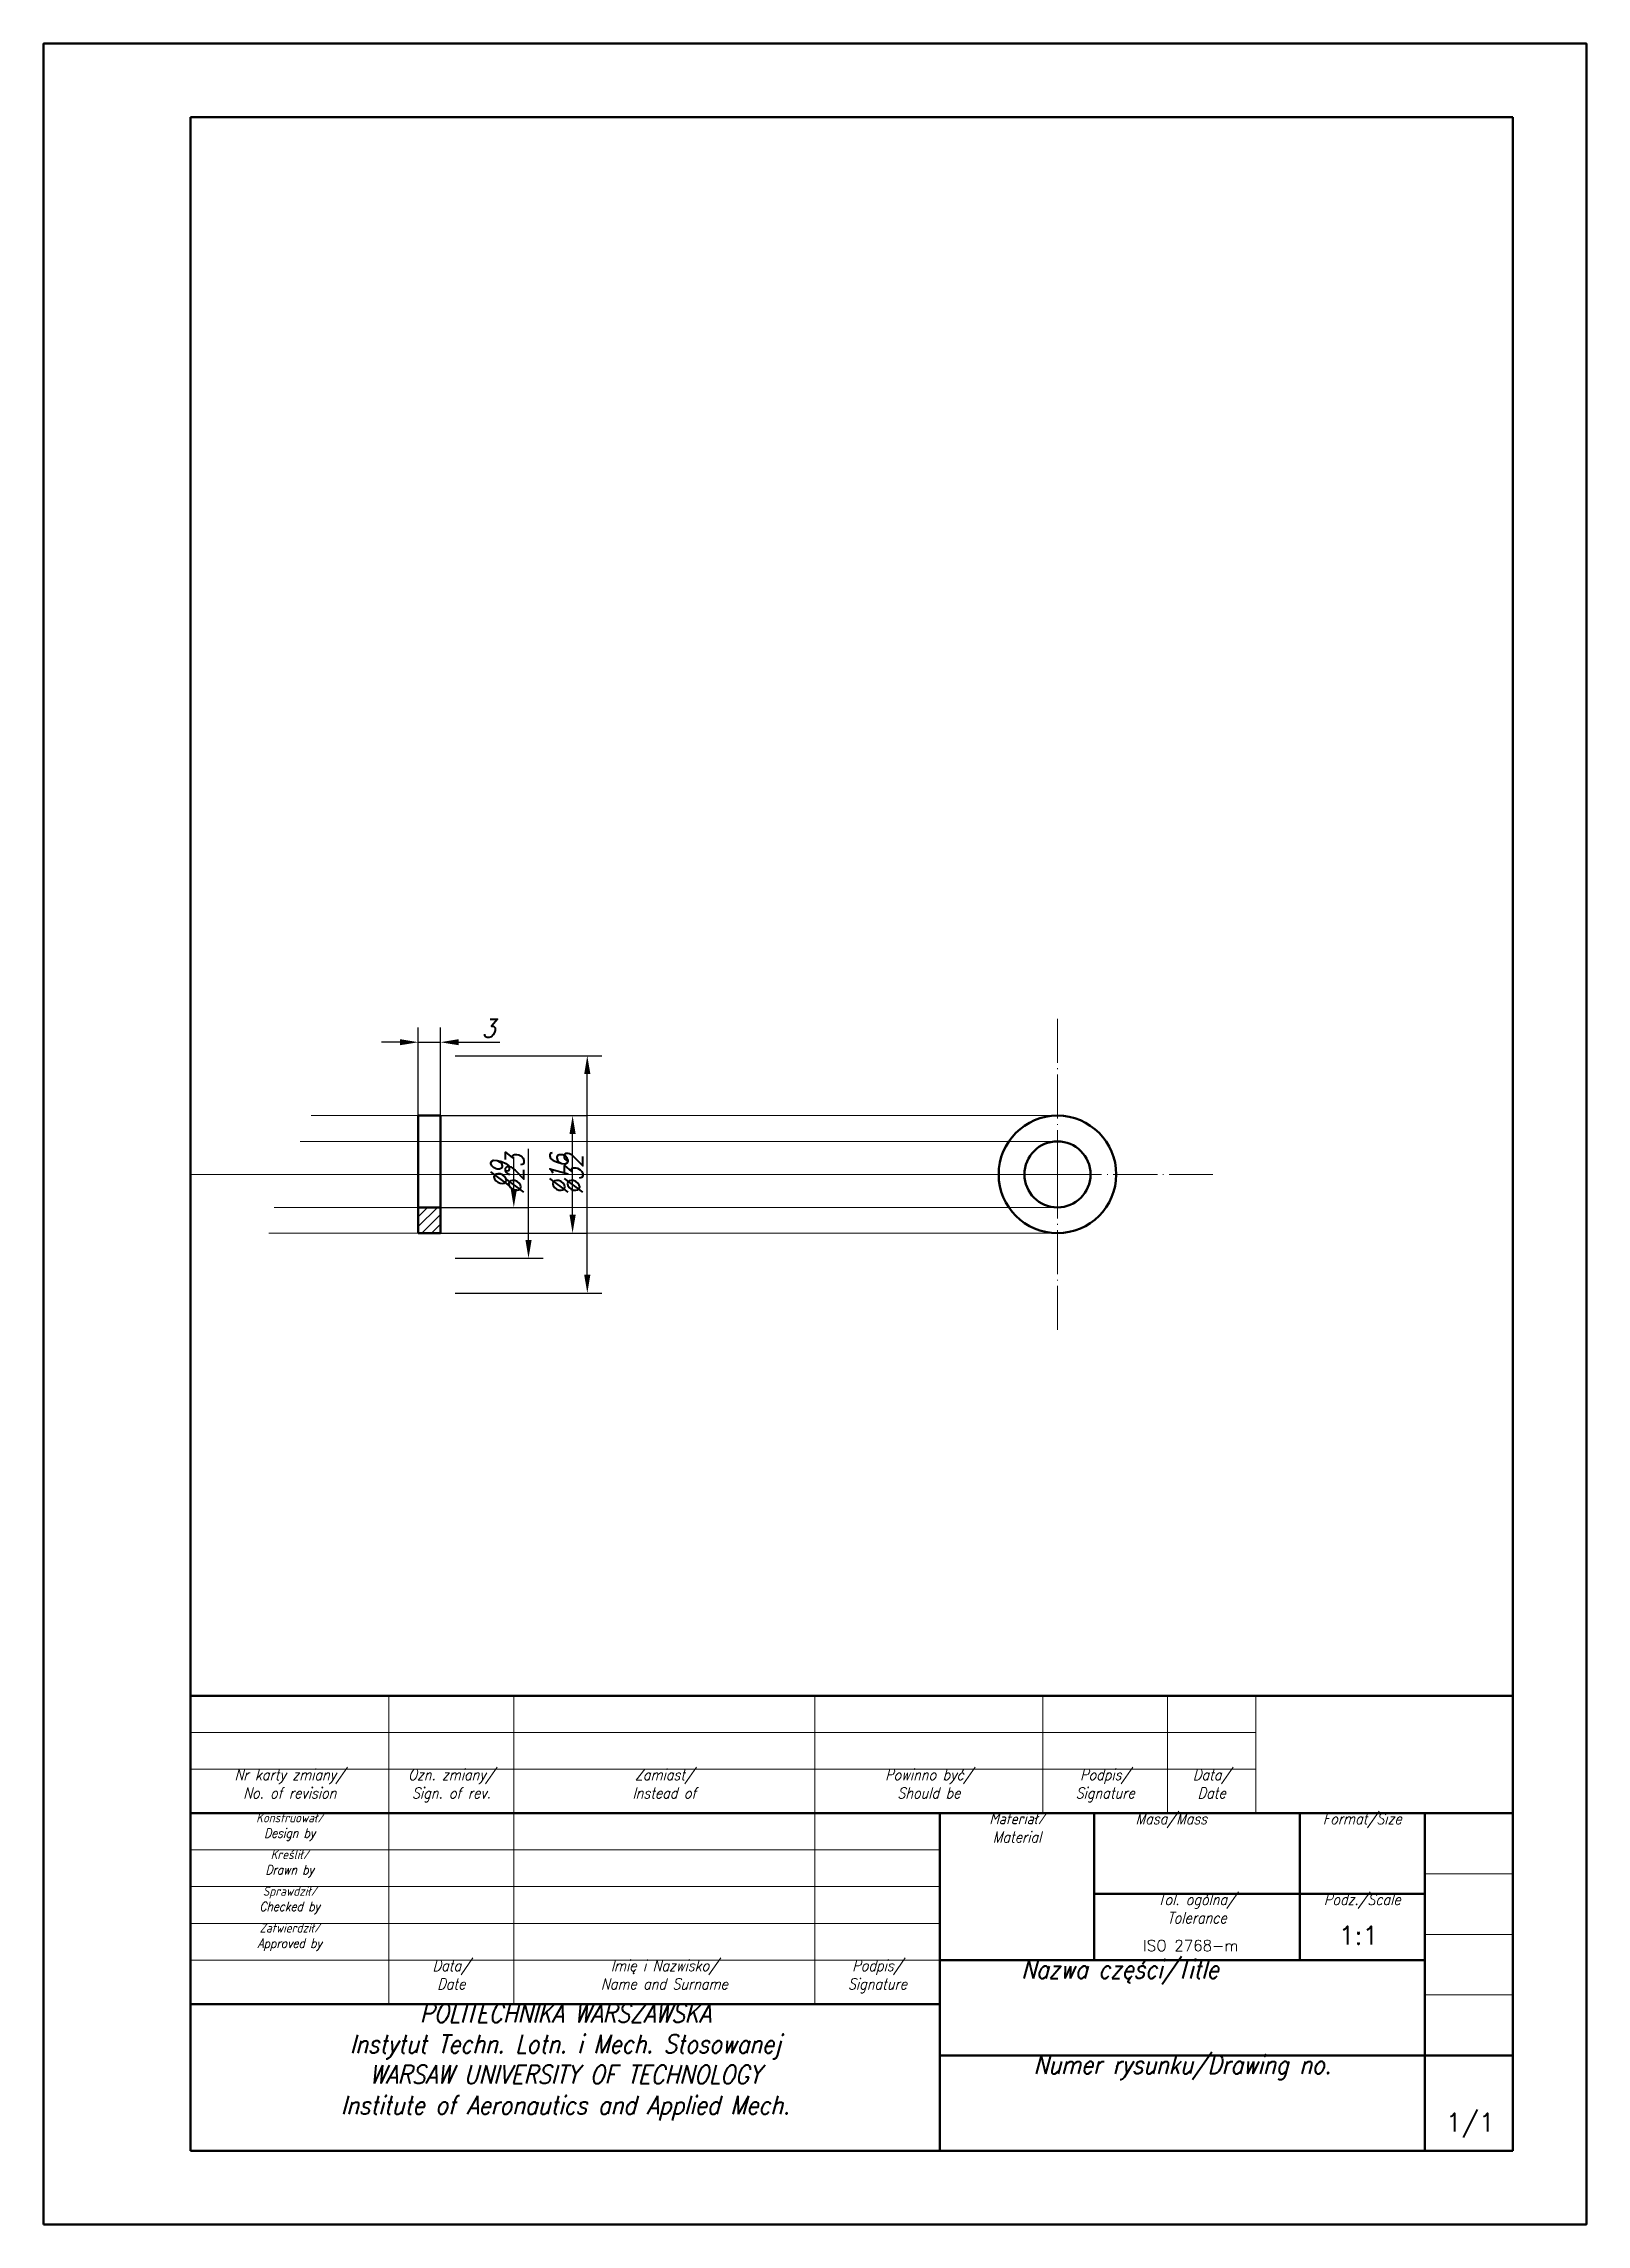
# Model space of a CAD drawing. Header units: millimetres. Extents: x 0 to 210, y 0 to 297.
import ezdxf
from ezdxf.enums import TextEntityAlignment as Align

# ---------------------------------------------------------------- set-up
doc = ezdxf.new("R2010")
doc.units = ezdxf.units.MM
doc.header["$LTSCALE"] = 0.5
doc.linetypes.add('ACAD_ISO04W050', pattern=[15, 12, -1.5, 0, -1.5])
doc.layers.get('0').update_dxf_attribs({"lineweight": 18})
for name, color, linetype, lineweight in [('1-DL. KRESKA KROPKA (CIENKA)', 1, 'ACAD_ISO04W050', 18), ('111-NAPISY', 111, 'Continuous', 18), ('140-KRESKOWANIE', 140, 'Continuous', 15), ('3-WYMIAR', 3, 'Continuous', 18), ('4-CIENKA CIĄGŁA', 4, 'Continuous', 18), ('41-GRUBA CIĄGŁA', 41, 'Continuous', 50)]:
    doc.layers.add(name, color=color, linetype=linetype, lineweight=lineweight)
doc.styles.get("Standard").update_dxf_attribs({"font": 'simplex.shx', "width": 0.85, "oblique": 15})
doc.dimstyles.new('RYS_TECHNICZNY', dxfattribs={"dimtxt": 2.5, "dimasz": 2.5, "dimexe": 2, "dimexo": 0, "dimtad": 1, "dimtxsty": 'Standard', "dimcen": -4, "dimadec": 0, "dimazin": 0, "dimtfac": 1, "dimtmove": 0, "dimatfit": 0, "dimfxl": 1, "dimarcsym": 0})

# ---------------------------------------------------------------- blocks, each defined once
blk = doc.blocks.new('A4_2016')
at = {"layer": '41-GRUBA CIĄGŁA'}
for p, q in [((200, 287), (20, 287)), ((20, 287), (20, 10)), ((200, 10), (200, 287)), ((20, 10), (200, 10))]:
    blk.add_line(p, q, dxfattribs=at)
blk.add_lwpolyline([(0, 0), (0, 297), (210, 297), (210, 0)], close=True, dxfattribs=at)
blk = doc.blocks.new('TAB_RYSUNKOWA_2016')
at = {"layer": '4-CIENKA CIĄGŁA'}
for p, q in [((-153, 20), (-153, 62)), ((-136, 20), (-136, 62)), ((-95, 20), (-95, 62)), ((-64, 46), (-64, 62)), ((-47, 46), (-47, 62)), ((-35, 46), (-35, 62)), ((-180, 57), (-35, 57)), ((-180, 52), (-35, 52)), ((-180, 41), (-78, 41)), ((-180, 36), (-78, 36)), ((-12, 37.75), (0, 37.75)), ((-180, 31), (-78, 31)), ((-12, 29.5), (0, 29.5)), ((-180, 26), (-78, 26)), ((-12, 21.25), (0, 21.25))]:
    blk.add_line(p, q, dxfattribs=at)
at = {"layer": '41-GRUBA CIĄGŁA'}
for p, q in [((-180, 62), (0, 62)), ((-180, 0), (-180, 62)), ((-180, 46), (0, 46)), ((-78, 0), (-78, 46)), ((-57, 26), (-57, 46)), ((-29, 26), (-29, 46)), ((-12, 26), (-12, 46)), ((-57, 35), (-12, 35)), ((-78, 26), (-12, 26)), ((-12, 26), (-12, 0)), ((-180, 20), (-78, 20)), ((-78, 13), (-12, 13)), ((-12, 13), (0, 13))]:
    blk.add_line(p, q, dxfattribs=at)
at = {"layer": '111-NAPISY', "attachment_point": 1}
for s, width, heights, insert, char_height in [('\\pxb0.33333,qc;Nr karty zmiany/\\P\\pb0.25;No. of revision', 27, [7.24], (-180, 52), 1.5), ('\\pxb0.33333,qc;Ozn. zmiany/\\P\\pb0.33333;Sign. of rev.', 17, [6], (-153, 52), 1.5), ('\\pxb0.33333,qc;Zamiast/\\PInstead of', 41, [6], (-136, 52), 1.5), ('\\pxb0.33333,qc;Powinno być/\\PShould be', 31, [6], (-95, 52), 1.5), ('\\pxb0.33333,qc;Podpis/\\PSignature', 17, [6], (-64, 52), 1.5), ('\\pxb0.33333,qc;Data/\\PDate', 12, [6], (-47, 52), 1.5), ('\\pxb0.25,qc;Konstruował/\\PDesign by', 27, [5], (-180, 46), 1.25), ('\\pxb0.332,qc;Materiał/\\PMaterial', 21, [6], (-78, 46), 1.5), ('\\pxb0.332,qc;Masa/Mass', 21, [2.51], (-57, 46), 1.5), ('\\pxb0.332,qc;Format/Size', 17, [2.51], (-29, 46), 1.5), ('\\pxb0.25333,qc;{\\H0.83333x;Kreślił/\\PDrawn by}', 27, [5], (-180, 41), 1.5), ('\\pxb0.25,qc;Sprawdził/\\PChecked by', 27, [5], (-180, 36), 1.25), ('\\pxb0.332,qc;Tol. ogólna/\\PTolerance', 28, [5.65], (-57, 35), 1.5), ('\\pxb0.332,qc;Podz./Scale', 17, [2.51], (-29, 35), 1.5), ('\\pxb0.25333,qc;Zatwierdził/\\PApproved by', 27, [5], (-180, 31), 1.25), ('\\pxb0.33333,qc;Data/\\PDate', 17, [6], (-153, 26), 1.5), ('\\pxb0.33333,qc;Imię i Nazwisko/\\PName and Surname', 41, [6], (-136, 26), 1.5), ('\\pxb0.33333,qc;Podpis/\\PSignature', 17, [6], (-95, 26), 1.5), ('\\pxb0.332,qc;Nazwa części/Title', 49, [3.53], (-78, 26), 2.5), ('\\pxb0.332,qc;POLITECHNIKA WARSZAWSKA\\PInstytut Techn. Lotn. i Mech. Stosowanej\\PWARSAW UNIVERSITY OF TECHNOLOGY\\PInstitute of Aeronautics and Applied Mech.', 102, [20], (-180, 20), 2.5), ('\\pxb0.332,qc;Numer rysunku/Drawing no.', 66, [3.53], (-78, 13), 2.5)]:
    blk.add_mtext_dynamic_manual_height_columns(s, width=width, gutter_width=7.5, heights=heights, dxfattribs=dict(at, insert=insert, char_height=char_height))
at = {"layer": '111-NAPISY'}
for tag, p, height in [('DATA', (-146.9, 42.66), 1.25), ('KONSTRUKTOR', (-134.7, 42.58), 1.25), ('DATA', (-147.12, 37.94), 1.25), ('KRESLIL', (-134.74, 37.66), 1.25), ('MASA', (-47.77, 38.03), 2.5), ('A', (-23.26, 38.03), 2.5), ('MAT', (-70.49, 33.85), 2.5), ('DATA', (-147.26, 32.91), 1.25), ('SPRAWDZIL', (-134.97, 32.53), 1.25), ('X:X', (-23.7, 28.11), 2.5), ('DATA', (-147.35, 28.11), 1.25), ('ZATWIERDZIL', (-134.78, 27.73), 1.25), ('TOLERANCJA', (-50.34, 27.22), 1.5), ('NR_RYSUNKU', (-57.61, 3.39), 2.5), ('X/X', (-9.13, 2.65), 2.5)]:
    blk.add_attdef(tag, p, '', height=height, dxfattribs=at)
blk.add_attdef('NAZWA_CZESCI', text='', height=2.5, dxfattribs=at).set_placement((-59.19, 18.76), align=Align.TOP_LEFT)
blk = doc.blocks.new('*D31')
at = {"layer": '3-WYMIAR', "color": 0, "lineweight": -2, "transparency": 16777216}
for p, q in [((48.5, 160.97), (46, 160.97)), ((51, 150.97), (51, 162.97)), ((51, 160.97), (54, 160.97)), ((54, 150.97), (54, 162.97)), ((56.5, 160.97), (62.11, 160.97))]:
    blk.add_line(p, q, dxfattribs=at)
at = {"layer": '3-WYMIAR', "color": 0, "transparency": 16777216}
for points in [[(48.5, 161.39), (48.5, 160.56), (51, 160.97)], [(56.5, 161.39), (56.5, 160.56), (54, 160.97)]]:
    blk.add_solid(points, dxfattribs=at)
at = {"layer": 'Defpoints', "color": 0, "transparency": 16777216}
for p in [(54, 160.97), (51, 150.97), (54, 150.97)]:
    blk.add_point(p, dxfattribs=at)
at = {"layer": '3-WYMIAR', "color": 0, "transparency": 16777216, "insert": (60.55, 162.85), "char_height": 2.5, "attachment_point": 5}
blk.add_mtext('3', dxfattribs=at)
blk = doc.blocks.new('*D32')
at = {"layer": '3-WYMIAR', "color": 0, "lineweight": -2, "transparency": 16777216}
for p, q in [((66, 134.04), (66, 146.46)), ((64, 140.97), (64, 145.35)), ((54, 138.47), (66, 138.47)), ((56, 131.54), (68, 131.54))]:
    blk.add_line(p, q, dxfattribs=at)
at = {"layer": '3-WYMIAR', "color": 0, "transparency": 16777216}
for points in [[(63.58, 140.97), (64.42, 140.97), (64, 138.47)], [(65.58, 134.04), (66.42, 134.04), (66, 131.54)]]:
    blk.add_solid(points, dxfattribs=at)
at = {"layer": 'Defpoints', "color": 0, "transparency": 16777216}
for p in [(56, 154.4), (66, 154.4), (54, 147.47), (54, 138.47), (64, 138.47), (56, 131.54)]:
    blk.add_point(p, dxfattribs=at)
at = {"layer": '3-WYMIAR', "color": 0, "transparency": 16777216, "char_height": 2.5, "attachment_point": 5, "rotation": 90}
for s, insert in [('%%c23', (64.13, 142.97)), ('%%C9', (62.13, 142.97))]:
    blk.add_mtext(s, dxfattribs=dict(at, insert=insert))
blk = doc.blocks.new('*D33')
at = {"layer": '3-WYMIAR', "color": 0, "lineweight": -2, "transparency": 16777216}
for p, q in [((56, 159.14), (76, 159.14)), ((74, 129.3), (74, 156.64)), ((54, 150.97), (74, 150.97)), ((72, 137.47), (72, 148.47)), ((54, 134.97), (74, 134.97)), ((56, 126.8), (76, 126.8))]:
    blk.add_line(p, q, dxfattribs=at)
at = {"layer": '3-WYMIAR', "color": 0, "transparency": 16777216}
for points in [[(73.58, 156.64), (74.42, 156.64), (74, 159.14)], [(71.58, 148.47), (72.42, 148.47), (72, 150.97)], [(71.58, 137.47), (72.42, 137.47), (72, 134.97)], [(73.58, 129.3), (74.42, 129.3), (74, 126.8)]]:
    blk.add_solid(points, dxfattribs=at)
at = {"layer": 'Defpoints', "color": 0, "transparency": 16777216}
for p in [(56, 159.14), (74, 159.14), (54, 150.97), (72, 150.97), (54, 134.97), (56, 126.8)]:
    blk.add_point(p, dxfattribs=at)
at = {"layer": '3-WYMIAR', "color": 0, "transparency": 16777216, "char_height": 2.5, "attachment_point": 5, "rotation": 90}
for s, insert in [('%%C16', (70.13, 142.97)), ('%%c32', (72.13, 142.97))]:
    blk.add_mtext(s, dxfattribs=dict(at, insert=insert))

msp = doc.modelspace()

# ---------------------------------------------------------------- hatches: boundary and pattern name
at = {"layer": '140-KRESKOWANIE'}
h = msp.add_hatch(dxfattribs=at)
h.set_pattern_fill('ANSI31', color=256, scale=0.3)
h.paths.add_polyline_path([(54.001, 138.473), (51.001, 138.473), (51.001, 134.973), (54.001, 134.973)])

# ---------------------------------------------------------------- linework, layer by layer
for p, q in [((51.001, 150.973), (51.001, 160.973)), ((138.001, 150.973), (36.426, 150.973)), ((54.001, 150.973), (64.001, 150.973)), ((64.001, 150.973), (72.001, 150.973)), ((138.001, 147.473), (34.937, 147.473)), ((19.996, 71.973), (19.996, 142.973)), ((19.996, 142.973), (51.001, 142.973)), ((51.001, 142.973), (46.001, 142.973)), ((46.001, 142.973), (61.001, 142.973)), ((51.001, 142.973), (48.001, 142.973)), ((48.001, 142.973), (59.001, 142.973)), ((61.001, 142.973), (138.001, 142.973)), ((138.001, 138.473), (31.364, 138.473)), ((138.001, 134.973), (30.669, 134.973))]:
    msp.add_line(p, q)
at = {"layer": '1-DL. KRESKA KROPKA (CIENKA)'}
for p, q in [((138.001, 142.973), (138.001, 164.143)), ((61.001, 142.973), (46.001, 142.973)), ((138.001, 142.973), (116.831, 142.973)), ((138.001, 142.973), (138.001, 121.803)), ((138.001, 142.973), (159.171, 142.973))]:
    msp.add_line(p, q, dxfattribs=at)
at = {"layer": '41-GRUBA CIĄGŁA'}
for p, q in [((51.001, 142.973), (51.001, 150.973)), ((51.001, 150.973), (54.001, 150.973)), ((54.001, 150.973), (54.001, 134.973)), ((51.001, 142.973), (51.001, 134.973)), ((51.001, 138.473), (54.001, 138.473)), ((51.001, 134.973), (54.001, 134.973))]:
    msp.add_line(p, q, dxfattribs=at)
for radius in [8, 4.5]:
    msp.add_circle((138.001, 142.973), radius, dxfattribs=at)

# ---------------------------------------------------------------- block references
msp.add_blockref('A4_2016', (-0.004, -0.027))
msp.add_blockref('TAB_RYSUNKOWA_2016', (199.996, 9.973)).add_auto_attribs({'X:X': '1:1', 'TOLERANCJA': 'ISO 2768-m', 'X/X': '1/1'})

# ---------------------------------------------------------------- dimensions: what is measured, and where the dimension line sits
at = {"layer": '3-WYMIAR'}
dim = msp.add_linear_dim(base=(54.001, 160.973), p1=(51.001, 150.973), p2=(54.001, 150.973), dimstyle='RYS_TECHNICZNY', dxfattribs=at)
dim.commit()
dim.dimension.update_dxf_attribs({"geometry": '*D31', "text_midpoint": (60.555, 162.848)})
for base, p1, p2, override, picture, middle in [((72.001, 150.973), (54.001, 134.973), (54.001, 150.973), {"dimpost": '%%C<>'}, '*D33', (70.126, 142.973)), ((64.001, 138.473), (54.001, 147.473), (54.001, 138.473), {"dimpost": '%%C<>', "dimse1": 1, "dimsd1": 1}, '*D32', (62.126, 142.973))]:
    dim = msp.add_linear_dim(base=base, p1=p1, p2=p2, angle=90, dimstyle='RYS_TECHNICZNY', override=override, dxfattribs=at)
    dim.commit()
    dim.dimension.update_dxf_attribs({"geometry": picture, "text_midpoint": middle})

doc.saveas('drawing.dxf')
